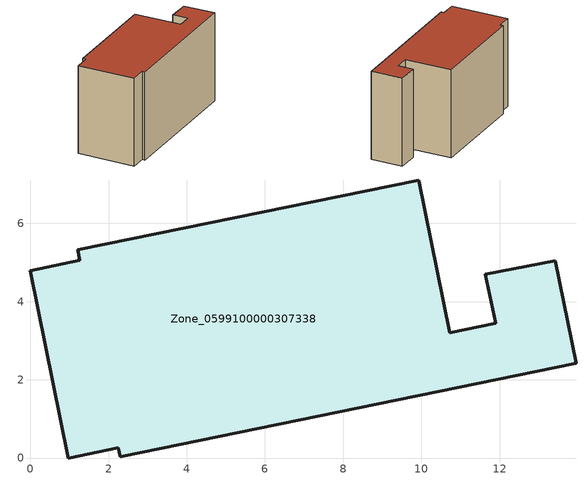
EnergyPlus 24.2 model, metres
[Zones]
Zone_0599100000307338
 floor ground (C_G): 2.25,0.27 0.96,0 0,4.79 1.27,5.05 1.21,5.33 9.93,7.11 10.73,3.2 11.9,3.44 11.64,4.7 13.42,5.05 13.96,2.42 2.3,0.03 z0
 wall outside (C_F): 1.27,5.05 0,4.79 0.96,0 2.25,0.27 2.3,0.03 13.96,2.42 13.42,5.05 11.64,4.7 11.9,3.44 10.73,3.2 9.93,7.11 1.21,5.33 1.27,5.05 z0:7.58
 roof outside (C_R): 10.73,3.2 9.93,7.11 1.21,5.33 1.27,5.05 0,4.79 0.96,0 2.25,0.27 2.3,0.03 13.96,2.42 13.42,5.05 11.64,4.7 11.9,3.44 z7.58
[BUILDING]
Pand.0599100000307338: North Axis=0; Terrain=City; Loads Convergence Tolerance Value=0.04; Temperature Convergence Tolerance Value=0.4; Solar Distribution=FullExterior; Maximum Number of Warmup Days=25; Minimum Number of Warmup Days=1
[Site:Location]
Rotterdam.The.Hague.AP_ZH_NLD Design_Conditions: Latitude=51.96; Longitude=4.45; Time Zone=1; Elevation=-4.5
[SITE:GROUNDTEMPERATURE:BUILDINGSURFACE]
18, 18, 18, 18, 18, 18, 18, 18, 18, 18, 18, 18
[MATERIAL] Thermal Absorptance=0.9; Solar Absorptance=0.7; Visible Absorptance=0.7
Name | Roughness | Thickness | Conductivity | Density | Specific Heat
G.TI.1975-1991 | MediumSmooth | 0.15 | 0.288461 | 540 | 1210
F.TI.1975-1991 | Rough | 0.3 | 0.230769 | 1920 | 840
R.TI.1975-1991 | MediumRough | 0.2 | 0.153846 | 1500 | 1000
[CONSTRUCTION]
C_G: G.TI.1975-1991
C_F: F.TI.1975-1991
C_R: R.TI.1975-1991
[ZONE]
Zone_0599100000307338: Type=1; Multiplier=1; Ceiling Height=Autocalculate; Volume=Autocalculate; Floor Area=autocalculate; Part of Total Floor Area=Yes
[ZONEINFILTRATION:DESIGNFLOWRATE]
Infil_Zone_0599100000307338: Zone or ZoneList or Space or SpaceList=Zone_0599100000307338; Schedule=AlwaysOn; Design Flow Rate Calculation Method=Flow/Area; Flow Rate per Floor Area=0.003; Constant Term Coefficient=1; Temperature Term Coefficient=0; Velocity Term Coefficient=0; Velocity Squared Term Coefficient=0
[HVACTEMPLATE:ZONE:IDEALLOADSAIRSYSTEM]
Zone_0599100000307338: Maximum Heating Supply Air Temperature=50; Minimum Cooling Supply Air Temperature=13; Maximum Heating Supply Air Humidity Ratio=0.0156; Minimum Cooling Supply Air Humidity Ratio=0.0077; Heating Limit=NoLimit; Cooling Limit=NoLimit; Dehumidification Control Type=ConstantSensibleHeatRatio; Cooling Sensible Heat Ratio=0.7; Dehumidification Setpoint=60; Humidification Control Type=None; Humidification Setpoint=30; Outdoor Air Method=None; Outdoor Air Flow Rate per Person=0.00944; Outdoor Air Flow Rate per Zone Floor Area=0; Outdoor Air Flow Rate per Zone=0; Demand Controlled Ventilation Type=None; Outdoor Air Economizer Type=NoEconomizer; Heat Recovery Type=None; Sensible Heat Recovery Effectiveness=0.7; Latent Heat Recovery Effectiveness=0.65
[ZONECONTROL:THERMOSTAT]
ThermostatControl_Zone_0599100000307338: Zone or ZoneList=Zone_0599100000307338; Control Type Schedule=DualSetpointControlType; Control 1=Thermostat_Zone_0599100000307338; Temperature Difference Between Cutout And Setpoint=0
[THERMOSTATSETPOINT:DUALSETPOINT]
Thermostat_Zone_0599100000307338: Heating Setpoint Temperature Schedule=HeatingSetpoint_Zone_0599100000307338; Cooling Setpoint Temperature Schedule=CoolingSetpoint_Zone_0599100000307338
[SCHEDULE:COMPACT]
HeatingSetpoint_Zone_0599100000307338: Through: 12/31, For: AllDays, Until: 24:00, 21
CoolingSetpoint_Zone_0599100000307338: Through: 12/31, For: AllDays, Until: 24:00, 24
DualSetpointControlType: Through: 12/31, For: AllDays, Until: 24:00, 4
AlwaysOn: Through: 12/31, For: AllDays, Until: 24:00, 1
